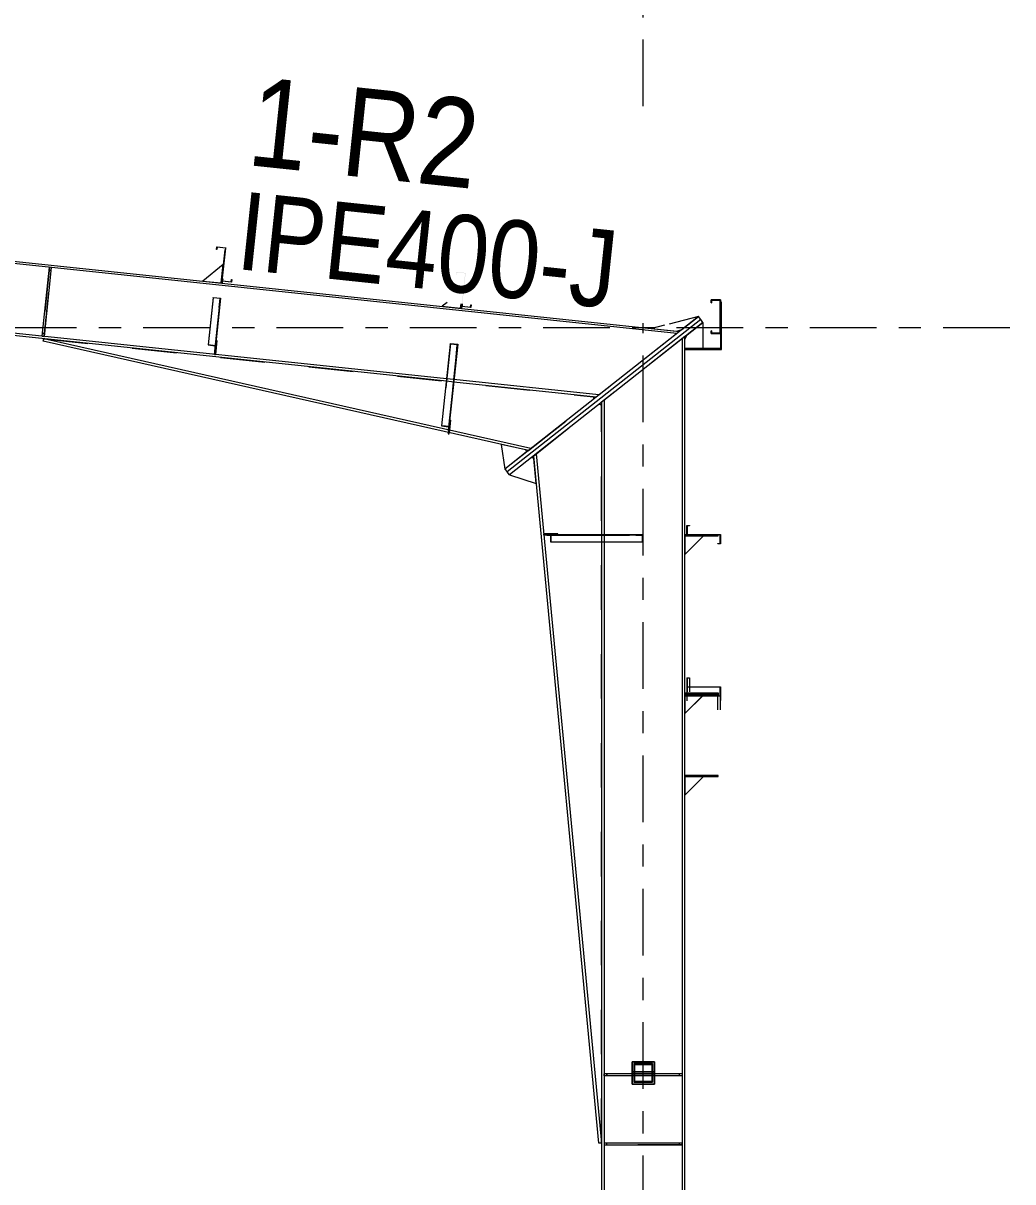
# Model space of a CAD drawing. Header units: millimetres. Extents: x -49 to 773, y -77 to 497.
# Drawn here: x 525.8 to 570.4, y 393.2 to 445.3 of the extents above; entities that cross this region are included whole.
import ezdxf

# ---------------------------------------------------------------- set-up
doc = ezdxf.new("R2010")
doc.units = ezdxf.units.MM
for name, pattern in [('XKITLINE00', [0]), ('XKITLINE02', [4, 2, -2]), ('XKITLINE03', [6, 3, -1, 1, -1])]:
    doc.linetypes.add(name, pattern=pattern)
for name, color, linetype, lineweight in [('Part', 2, 'Continuous', 0), ('PartMark', 7, 'Continuous', 0), ('S-grid', 1, 'Continuous', 0)]:
    doc.layers.add(name, color=color, linetype=linetype, lineweight=lineweight)
doc.styles.add('ARIAL', font='ARIAL.TTF')

# ---------------------------------------------------------------- blocks, each defined once
blk = doc.blocks.new('*A296')
at = {"layer": 'Part'}
blk.add_hatch(color=3, dxfattribs=at).paths.add_polyline_path([(545.049, 430.865), (545.052, 430.893), (545.384, 430.858), (545.325, 430.299), (545.308, 430.301), (545.364, 430.832)], flags=17)
blk = doc.blocks.new('*A297')
at = {"layer": 'Part'}
blk.add_hatch(color=3, dxfattribs=at).paths.add_polyline_path([(534.375, 432.949), (534.378, 432.97), (534.709, 432.935), (534.665, 432.515), (534.648, 432.516), (534.69, 432.915)], flags=17)
blk = doc.blocks.new('*A298')
at = {"layer": 'Part'}
blk.add_hatch(color=3, dxfattribs=at).paths.add_polyline_path([(553.119, 422.265), (553.119, 422.282), (553.724, 422.282), (553.724, 421.948), (553.694, 421.948), (553.694, 422.265)], flags=17)
blk = doc.blocks.new('*A369')
at = {"layer": 'Part'}
h = blk.add_hatch(color=3, dxfattribs=at)
h.paths.add_polyline_path([(553.315, 397.657), (553.315, 398.49), (554.148, 398.49), (554.148, 397.657)], flags=17)
h.paths.add_polyline_path([(553.348, 398.457), (553.348, 397.69), (554.115, 397.69), (554.115, 398.457)])
blk = doc.blocks.new('*A370')
at = {"layer": 'Part'}
blk.add_hatch(color=3, dxfattribs=at).paths.add_polyline_path([(556.79, 432.732), (556.79, 432.857), (557.207, 432.857), (557.207, 431.341), (556.79, 431.341), (556.79, 431.466), (556.805, 431.466), (556.805, 431.356), (557.192, 431.356), (557.192, 432.842), (556.805, 432.842), (556.805, 432.732)], flags=17)
blk = doc.blocks.new('*A412')
at = {"layer": 'Part'}
blk.add_hatch(color=3, dxfattribs=at).paths.add_polyline_path([(555.705, 415.831), (555.705, 415.442), (557.207, 415.442), (557.207, 415.023), (557.082, 415.023), (557.082, 415.038), (557.192, 415.038), (557.192, 415.427), (555.69, 415.427), (555.69, 415.846), (555.815, 415.846), (555.815, 415.831)], flags=17)
blk = doc.blocks.new('*A413')
at = {"layer": 'Part'}
blk.add_hatch(color=3, dxfattribs=at).paths.add_polyline_path([(555.705, 415.831), (555.705, 415.442), (557.207, 415.442), (557.207, 415.023), (557.082, 415.023), (557.082, 415.038), (557.192, 415.038), (557.192, 415.427), (555.69, 415.427), (555.69, 415.846), (555.815, 415.846), (555.815, 415.831)], flags=17)
blk = doc.blocks.new('*A414')
at = {"layer": 'Part'}
blk.add_hatch(color=3, dxfattribs=at).paths.add_polyline_path([(545.964, 432.533), (545.976, 432.642), (545.991, 432.641), (545.977, 432.517), (545.563, 432.56), (545.721, 434.054), (545.336, 434.094), (545.324, 433.985), (545.31, 433.986), (545.323, 434.111), (545.737, 434.067), (545.58, 432.574)], flags=17)
blk = doc.blocks.new('*A415')
at = {"layer": 'Part'}
blk.add_hatch(color=3, dxfattribs=at).paths.add_polyline_path([(545.964, 432.533), (545.976, 432.642), (545.991, 432.641), (545.977, 432.517), (545.563, 432.56), (545.721, 434.054), (545.336, 434.094), (545.324, 433.985), (545.31, 433.986), (545.323, 434.111), (545.737, 434.067), (545.58, 432.574)], flags=17)
blk = doc.blocks.new('*A416')
at = {"layer": 'Part'}
blk.add_hatch(color=3, dxfattribs=at).paths.add_polyline_path([(535.191, 433.669), (535.202, 433.779), (535.217, 433.777), (535.204, 433.653), (534.789, 433.697), (534.947, 435.19), (534.562, 435.231), (534.551, 435.121), (534.536, 435.123), (534.549, 435.247), (534.963, 435.203), (534.806, 433.71)], flags=17)
blk = doc.blocks.new('*A417')
at = {"layer": 'Part'}
blk.add_hatch(color=3, dxfattribs=at).paths.add_polyline_path([(535.191, 433.669), (535.202, 433.779), (535.217, 433.777), (535.204, 433.653), (534.789, 433.697), (534.947, 435.19), (534.562, 435.231), (534.551, 435.121), (534.536, 435.123), (534.549, 435.247), (534.963, 435.203), (534.806, 433.71)], flags=17)
blk = doc.blocks.new('*A432')
at = {"layer": 'Part'}
blk.add_hatch(color=3, dxfattribs=at).paths.add_polyline_path([(555.705, 422.683), (555.705, 422.297), (557.207, 422.297), (557.207, 421.88), (557.082, 421.88), (557.082, 421.895), (557.192, 421.895), (557.192, 422.282), (555.69, 422.282), (555.69, 422.698), (555.815, 422.698), (555.815, 422.683)], flags=17)
blk = doc.blocks.new('*A433')
at = {"layer": 'Part'}
blk.add_hatch(color=3, dxfattribs=at).paths.add_polyline_path([(555.705, 422.683), (555.705, 422.297), (557.207, 422.297), (557.207, 421.88), (557.082, 421.88), (557.082, 421.895), (557.192, 421.895), (557.192, 422.282), (555.69, 422.282), (555.69, 422.698), (555.815, 422.698), (555.815, 422.683)], flags=17)
blk = doc.blocks.new('*A1453')
at = {"layer": 'S-grid', "color": 1, "linetype": 'XKITLINE03', "lineweight": 0}
blk.add_line((-8.768, 431.615), (570.364, 431.615), dxfattribs=at)
blk = doc.blocks.new('*A1467')
at = {"layer": 'Part', "color": 7, "linetype": 'XKITLINE02', "lineweight": 0}
for p, q in [((556.79, 432.857), (556.79, 432.732)), ((557.207, 432.857), (556.79, 432.857)), ((556.805, 432.732), (556.805, 432.842)), ((556.805, 432.842), (557.192, 432.842)), ((557.192, 432.842), (557.192, 431.356)), ((557.207, 431.341), (557.207, 432.857)), ((556.79, 432.732), (556.805, 432.732)), ((556.805, 431.466), (556.79, 431.466)), ((556.79, 431.466), (556.79, 431.341)), ((556.79, 431.341), (557.207, 431.341)), ((556.805, 431.356), (556.805, 431.466)), ((557.192, 431.356), (556.805, 431.356))]:
    blk.add_line(p, q, dxfattribs=at)
blk = doc.blocks.new('*A1468')
at = {"layer": 'Part', "color": 2, "linetype": 'XKITLINE00', "lineweight": 0}
for p, q in [((526.733, 431.003), (526.757, 431.108)), ((548.565, 426.078), (526.733, 431.003)), ((548.674, 426.164), (526.757, 431.108)), ((551.523, 428.41), (551.496, 428.499))]:
    blk.add_line(p, q, dxfattribs=at)
at = {"layer": 'Part', "color": 7, "linetype": 'XKITLINE02', "lineweight": 0}
for p, q in [((526.757, 431.108), (551.496, 428.499)), ((548.565, 426.078), (551.523, 428.41)), ((548.674, 426.164), (551.521, 428.411)), ((551.496, 428.499), (551.521, 428.411)), ((551.521, 428.411), (551.523, 428.41))]:
    blk.add_line(p, q, dxfattribs=at)
blk = doc.blocks.new('*A1471')
at = {"layer": 'Part', "color": 2, "linetype": 'XKITLINE00', "lineweight": 0}
for p, q in [((526.686, 431.225), (527.013, 434.324)), ((527.096, 434.315), (526.769, 431.216))]:
    blk.add_line(p, q, dxfattribs=at)
at = {"layer": 'Part', "color": 7, "linetype": 'XKITLINE02', "lineweight": 0}
for p, q in [((527.096, 434.315), (527.013, 434.324)), ((527, 434.2), (527.082, 434.191)), ((526.769, 431.216), (526.686, 431.225)), ((526.782, 431.34), (526.699, 431.349))]:
    blk.add_line(p, q, dxfattribs=at)
blk = doc.blocks.new('*A1472')
at = {"layer": 'Part', "color": 7, "linetype": 'XKITLINE02', "lineweight": 0}
for p, q in [((527.013, 434.324), (526.686, 431.225)), ((526.769, 431.216), (527.096, 434.315)), ((527.096, 434.315), (527.013, 434.324)), ((527, 434.2), (527.082, 434.191)), ((526.686, 431.225), (526.769, 431.216)), ((526.699, 431.349), (526.782, 431.34))]:
    blk.add_line(p, q, dxfattribs=at)
blk = doc.blocks.new('*A1473')
at = {"layer": 'Part', "color": 7, "linetype": 'XKITLINE02', "lineweight": 0}
for p, q in [((545.024, 427.45), (544.958, 426.828)), ((545, 426.824), (545.065, 427.445)), ((545.065, 427.445), (545.024, 427.45)), ((544.958, 426.828), (545, 426.824)), ((544.972, 426.953), (545.013, 426.948))]:
    blk.add_line(p, q, dxfattribs=at)
blk = doc.blocks.new('*A1474')
at = {"layer": 'Part', "color": 2, "linetype": 'XKITLINE00', "lineweight": 0}
for p, q in [((545.003, 427.25), (544.976, 426.998)), ((545.065, 427.445), (545.017, 426.989)), ((545.024, 427.45), (545.065, 427.445)), ((544.965, 426.89), (544.958, 426.828)), ((545, 426.824), (544.958, 426.828)), ((545, 426.824), (545.006, 426.881))]:
    blk.add_line(p, q, dxfattribs=at)
at = {"layer": 'Part', "color": 7, "linetype": 'XKITLINE02', "lineweight": 0}
for p, q in [((545.003, 427.25), (545.024, 427.45)), ((544.976, 426.998), (544.965, 426.89)), ((544.972, 426.953), (545.013, 426.948)), ((545.017, 426.989), (545.006, 426.881))]:
    blk.add_line(p, q, dxfattribs=at)
blk = doc.blocks.new('*A1475')
at = {"layer": 'Part', "color": 7, "linetype": 'XKITLINE02', "lineweight": 0}
for p, q in [((534.508, 431.028), (534.442, 430.407)), ((534.484, 430.402), (534.549, 431.024)), ((534.549, 431.024), (534.508, 431.028)), ((534.442, 430.407), (534.484, 430.402)), ((534.456, 430.531), (534.497, 430.527))]:
    blk.add_line(p, q, dxfattribs=at)
blk = doc.blocks.new('*A1476')
at = {"layer": 'Part', "color": 2, "linetype": 'XKITLINE00', "lineweight": 0}
for p, q in [((534.442, 430.407), (534.481, 430.768)), ((534.549, 431.024), (534.484, 430.402)), ((534.508, 431.028), (534.549, 431.024))]:
    blk.add_line(p, q, dxfattribs=at)
at = {"layer": 'Part', "color": 7, "linetype": 'XKITLINE02', "lineweight": 0}
for p, q in [((534.481, 430.768), (534.508, 431.028)), ((534.484, 430.402), (534.442, 430.407)), ((534.456, 430.531), (534.497, 430.527))]:
    blk.add_line(p, q, dxfattribs=at)
blk = doc.blocks.new('*A1477')
at = {"layer": 'Part', "color": 2, "linetype": 'XKITLINE00', "lineweight": 0}
blk.add_line((544.904, 432.747), (544.684, 432.569), dxfattribs=at)
at = {"layer": 'Part', "color": 7, "linetype": 'XKITLINE02', "lineweight": 0}
for p, q in [((544.684, 432.569), (545.513, 432.482)), ((545.513, 432.482), (545.534, 432.681))]:
    blk.add_line(p, q, dxfattribs=at)
blk = doc.blocks.new('*A1478')
at = {"layer": 'Part', "color": 2, "linetype": 'XKITLINE00', "lineweight": 0}
for p, q in [((545.534, 432.681), (545.513, 432.482)), ((545.563, 432.56), (545.554, 432.477))]:
    blk.add_line(p, q, dxfattribs=at)
at = {"layer": 'Part', "color": 7, "linetype": 'XKITLINE02', "lineweight": 0}
for p, q in [((545.554, 432.477), (545.513, 432.482)), ((545.563, 432.56), (545.575, 432.676))]:
    blk.add_line(p, q, dxfattribs=at)
blk = doc.blocks.new('*A1479')
at = {"layer": 'Part', "color": 2, "linetype": 'XKITLINE00', "lineweight": 0}
for p, q in [((545.049, 430.865), (544.661, 427.183)), ((545.384, 430.858), (545.003, 427.25)), ((545.049, 430.865), (545.052, 430.893)), ((545.364, 430.832), (545.049, 430.865)), ((545.052, 430.893), (545.384, 430.858)), ((545.308, 430.301), (545.364, 430.832)), ((545.308, 430.301), (544.96, 427.002)), ((545.308, 430.301), (545.325, 430.299)), ((544.661, 427.183), (544.976, 427.149))]:
    blk.add_line(p, q, dxfattribs=at)
at = {"layer": 'Part', "color": 7, "linetype": 'XKITLINE02', "lineweight": 0}
for p, q in [((544.993, 427.158), (544.662, 427.193)), ((545.003, 427.25), (544.972, 426.961)), ((544.96, 427.002), (544.956, 426.963)), ((544.956, 426.963), (544.972, 426.961))]:
    blk.add_line(p, q, dxfattribs=at)
blk = doc.blocks.new('*A1480')
at = {"layer": 'Part', "color": 2, "linetype": 'XKITLINE00', "lineweight": 0}
blk.add_line((534.827, 434.447), (533.911, 433.706), dxfattribs=at)
at = {"layer": 'Part', "color": 7, "linetype": 'XKITLINE02', "lineweight": 0}
for p, q in [((534.739, 433.618), (534.827, 434.447)), ((533.911, 433.706), (534.739, 433.618))]:
    blk.add_line(p, q, dxfattribs=at)
blk = doc.blocks.new('*A1481')
at = {"layer": 'Part', "color": 2, "linetype": 'XKITLINE00', "lineweight": 0}
for p, q in [((534.897, 435.11), (534.739, 433.618)), ((534.938, 435.106), (534.897, 435.11)), ((534.789, 433.697), (534.781, 433.614))]:
    blk.add_line(p, q, dxfattribs=at)
at = {"layer": 'Part', "color": 7, "linetype": 'XKITLINE02', "lineweight": 0}
for p, q in [((534.789, 433.697), (534.938, 435.106)), ((534.781, 433.614), (534.739, 433.618))]:
    blk.add_line(p, q, dxfattribs=at)
blk = doc.blocks.new('*A1482')
at = {"layer": 'Part', "color": 2, "linetype": 'XKITLINE00', "lineweight": 0}
for p, q in [((534.375, 432.949), (534.152, 430.83)), ((534.375, 432.949), (534.378, 432.97)), ((534.69, 432.915), (534.375, 432.949)), ((534.378, 432.97), (534.709, 432.935)), ((534.709, 432.935), (534.481, 430.768)), ((534.648, 432.516), (534.69, 432.915)), ((534.648, 432.516), (534.441, 430.548)), ((534.648, 432.516), (534.665, 432.515)), ((534.152, 430.83), (534.467, 430.797)), ((534.441, 430.548), (534.457, 430.546))]:
    blk.add_line(p, q, dxfattribs=at)
at = {"layer": 'Part', "color": 7, "linetype": 'XKITLINE02', "lineweight": 0}
for p, q in [((534.153, 430.843), (534.485, 430.808)), ((534.457, 430.546), (534.481, 430.768))]:
    blk.add_line(p, q, dxfattribs=at)
blk = doc.blocks.new('*A1483')
at = {"layer": 'Part', "color": 7, "linetype": 'XKITLINE02', "lineweight": 0}
for p, q in [((545.052, 430.893), (544.661, 427.183)), ((545.364, 430.832), (544.956, 426.963)), ((544.972, 426.961), (545.384, 430.858)), ((544.661, 427.183), (544.976, 427.149)), ((544.662, 427.193), (544.993, 427.158)), ((544.956, 426.963), (544.972, 426.961))]:
    blk.add_line(p, q, dxfattribs=at)
blk = doc.blocks.new('*A1484')
at = {"layer": 'Part', "color": 7, "linetype": 'XKITLINE02', "lineweight": 0}
for p, q in [((534.378, 432.97), (534.152, 430.83)), ((534.69, 432.915), (534.441, 430.548)), ((534.457, 430.546), (534.709, 432.935)), ((534.152, 430.83), (534.467, 430.797)), ((534.153, 430.843), (534.485, 430.808)), ((534.441, 430.548), (534.457, 430.546))]:
    blk.add_line(p, q, dxfattribs=at)
blk = doc.blocks.new('*A1485')
at = {"layer": 'Part', "color": 2, "linetype": 'XKITLINE00', "lineweight": 0}
for p, q in [((557.249, 430.674), (555.607, 430.674)), ((557.249, 430.632), (557.249, 430.674)), ((555.607, 430.632), (557.249, 430.632))]:
    blk.add_line(p, q, dxfattribs=at)
at = {"layer": 'Part', "color": 7, "linetype": 'XKITLINE02', "lineweight": 0}
blk.add_line((555.607, 430.674), (555.607, 430.632), dxfattribs=at)
blk = doc.blocks.new('*A1486')
at = {"layer": 'Part', "color": 2, "linetype": 'XKITLINE00', "lineweight": 0}
for p, q in [((557.249, 432.757), (557.207, 432.757)), ((557.249, 430.674), (557.249, 432.757)), ((557.207, 431.341), (557.207, 430.674)), ((557.207, 430.674), (557.249, 430.674))]:
    blk.add_line(p, q, dxfattribs=at)
at = {"layer": 'Part', "color": 7, "linetype": 'XKITLINE02', "lineweight": 0}
blk.add_line((557.207, 432.757), (557.207, 431.341), dxfattribs=at)
blk = doc.blocks.new('*A1487')
at = {"layer": 'Part', "color": 7, "linetype": 'XKITLINE02', "lineweight": 0}
for p, q in [((555.705, 431.282), (556.42, 431.846)), ((555.607, 430.674), (555.607, 431.08)), ((556.42, 430.674), (555.607, 430.674))]:
    blk.add_line(p, q, dxfattribs=at)
at = {"layer": 'Part', "color": 2, "linetype": 'XKITLINE00', "lineweight": 0}
for p, q in [((556.42, 431.846), (556.42, 430.674)), ((555.607, 431.08), (555.705, 431.282))]:
    blk.add_line(p, q, dxfattribs=at)
blk = doc.blocks.new('*A1488')
at = {"layer": 'Part', "color": 7, "linetype": 'XKITLINE02', "lineweight": 0}
for p, q in [((549.392, 422.282), (549.392, 422.265)), ((549.576, 422.282), (549.392, 422.282)), ((549.392, 422.282), (553.724, 422.282)), ((549.392, 422.265), (549.567, 422.265)), ((549.392, 422.265), (553.694, 422.265)), ((549.567, 422.265), (549.567, 421.948)), ((549.567, 421.948), (549.576, 421.948)), ((553.724, 421.948), (549.567, 421.948)), ((549.576, 421.948), (549.576, 422.282))]:
    blk.add_line(p, q, dxfattribs=at)
blk = doc.blocks.new('*A1489')
at = {"layer": 'Part', "color": 2, "linetype": 'XKITLINE00', "lineweight": 0}
for p, q in [((549.392, 422.282), (549.392, 422.265)), ((549.392, 422.265), (553.119, 422.265)), ((549.567, 421.948), (549.567, 422.265)), ((553.694, 421.948), (549.567, 421.948)), ((553.724, 422.282), (549.696, 422.282)), ((553.119, 422.265), (553.119, 422.282)), ((553.694, 422.265), (553.119, 422.265)), ((553.694, 421.948), (553.694, 422.265)), ((553.724, 421.948), (553.694, 421.948)), ((553.724, 421.948), (553.724, 422.282))]:
    blk.add_line(p, q, dxfattribs=at)
at = {"layer": 'Part', "color": 7, "linetype": 'XKITLINE02', "lineweight": 0}
for p, q in [((549.696, 422.282), (549.392, 422.282)), ((549.576, 421.948), (549.567, 421.948)), ((549.576, 422.282), (549.576, 421.948))]:
    blk.add_line(p, q, dxfattribs=at)
blk = doc.blocks.new('*A1490')
at = {"layer": 'Part', "color": 2, "linetype": 'XKITLINE00', "lineweight": 0}
blk.add_line((555.607, 421.407), (556.44, 422.24), dxfattribs=at)
at = {"layer": 'Part', "color": 7, "linetype": 'XKITLINE02', "lineweight": 0}
for p, q in [((555.607, 422.24), (555.607, 421.407)), ((556.44, 422.24), (555.607, 422.24))]:
    blk.add_line(p, q, dxfattribs=at)
blk = doc.blocks.new('*A1491')
at = {"layer": 'Part', "color": 2, "linetype": 'XKITLINE00', "lineweight": 0}
for p, q in [((555.69, 422.282), (555.607, 422.282)), ((555.607, 422.24), (557.107, 422.24)), ((557.107, 422.24), (557.107, 422.282))]:
    blk.add_line(p, q, dxfattribs=at)
at = {"layer": 'Part', "color": 7, "linetype": 'XKITLINE02', "lineweight": 0}
for p, q in [((555.607, 422.282), (555.607, 422.24)), ((557.107, 422.282), (555.69, 422.282))]:
    blk.add_line(p, q, dxfattribs=at)
blk = doc.blocks.new('*A1492')
at = {"layer": 'Part', "color": 7, "linetype": 'XKITLINE02', "lineweight": 0}
for p, q in [((549.883, 422.323), (549.258, 422.323)), ((549.258, 422.323), (549.258, 422.282)), ((549.383, 422.282), (549.383, 422.323)), ((549.883, 422.282), (549.883, 422.323)), ((549.258, 422.282), (549.883, 422.282))]:
    blk.add_line(p, q, dxfattribs=at)
blk = doc.blocks.new('*A1493')
at = {"layer": 'Part', "color": 2, "linetype": 'XKITLINE00', "lineweight": 0}
for p, q in [((549.258, 422.282), (549.258, 422.323)), ((549.883, 422.323), (549.258, 422.323)), ((549.883, 422.282), (549.883, 422.323)), ((549.696, 422.282), (549.258, 422.282))]:
    blk.add_line(p, q, dxfattribs=at)
at = {"layer": 'Part', "color": 7, "linetype": 'XKITLINE02', "lineweight": 0}
for p, q in [((549.383, 422.282), (549.383, 422.323)), ((549.883, 422.282), (549.696, 422.282))]:
    blk.add_line(p, q, dxfattribs=at)
blk = doc.blocks.new('*A1494')
at = {"layer": 'Part', "color": 2, "linetype": 'XKITLINE00', "lineweight": 0}
for p, q in [((556.214, 432.108), (547.51, 425.246)), ((556.317, 431.977), (547.613, 425.115)), ((556.317, 431.977), (556.214, 432.108)), ((547.51, 425.246), (547.613, 425.115))]:
    blk.add_line(p, q, dxfattribs=at)
blk = doc.blocks.new('*A1495')
at = {"layer": 'Part', "color": 2, "linetype": 'XKITLINE00', "lineweight": 0}
for p, q in [((556.317, 431.977), (547.613, 425.115)), ((556.42, 431.846), (547.716, 424.984)), ((556.42, 431.846), (556.317, 431.977)), ((547.716, 424.984), (547.613, 425.115))]:
    blk.add_line(p, q, dxfattribs=at)
blk = doc.blocks.new('*A1496')
at = {"layer": 'Part', "color": 7, "linetype": 'XKITLINE02', "lineweight": 0}
for p, q in [((548.705, 425.764), (547.716, 424.984)), ((548.921, 424.597), (548.815, 425.717))]:
    blk.add_line(p, q, dxfattribs=at)
at = {"layer": 'Part', "color": 2, "linetype": 'XKITLINE00', "lineweight": 0}
for p, q in [((548.815, 425.717), (548.705, 425.764)), ((547.716, 424.984), (548.921, 424.597))]:
    blk.add_line(p, q, dxfattribs=at)
blk = doc.blocks.new('*A1497')
at = {"layer": 'Part', "color": 2, "linetype": 'XKITLINE00', "lineweight": 0}
for p, q in [((547.346, 426.353), (547.51, 425.246)), ((548.443, 426.105), (548.467, 426.001))]:
    blk.add_line(p, q, dxfattribs=at)
at = {"layer": 'Part', "color": 7, "linetype": 'XKITLINE02', "lineweight": 0}
for p, q in [((548.443, 426.105), (547.346, 426.353)), ((548.467, 426.001), (547.51, 425.246))]:
    blk.add_line(p, q, dxfattribs=at)
blk = doc.blocks.new('*A1498')
at = {"layer": 'Part', "color": 2, "linetype": 'XKITLINE00', "lineweight": 0}
for p, q in [((554.683, 431.716), (554.126, 431.573)), ((556.214, 432.108), (554.901, 431.772)), ((555.245, 431.455), (555.468, 431.52))]:
    blk.add_line(p, q, dxfattribs=at)
at = {"layer": 'Part', "color": 7, "linetype": 'XKITLINE02', "lineweight": 0}
for p, q in [((555.468, 431.52), (556.214, 432.108)), ((554.126, 431.573), (555.245, 431.455))]:
    blk.add_line(p, q, dxfattribs=at)
blk = doc.blocks.new('*A1732')
at = {"layer": 'S-grid', "color": 1, "linetype": 'XKITLINE03', "lineweight": 0}
for p, q in [((553.732, 441.57), (553.732, 479.948)), ((553.732, 331.353), (553.732, 431.816))]:
    blk.add_line(p, q, dxfattribs=at)
blk = doc.blocks.new('*A1739')
at = {"layer": 'Part', "color": 2, "linetype": 'XKITLINE00', "lineweight": 0}
for p, q in [((555.69, 422.282), (555.69, 422.698)), ((555.69, 422.698), (555.815, 422.698)), ((555.815, 422.683), (555.705, 422.683)), ((555.705, 422.683), (555.705, 422.297)), ((555.815, 422.698), (555.815, 422.683)), ((557.192, 422.282), (555.69, 422.282)), ((555.705, 422.297), (557.207, 422.297)), ((557.082, 421.88), (557.082, 421.895)), ((557.082, 421.895), (557.192, 421.895)), ((557.207, 421.88), (557.082, 421.88)), ((557.192, 421.895), (557.192, 422.282)), ((557.207, 422.297), (557.207, 421.88))]:
    blk.add_line(p, q, dxfattribs=at)
blk = doc.blocks.new('*A1740')
at = {"layer": 'Part', "color": 2, "linetype": 'XKITLINE00', "lineweight": 0}
for p, q in [((555.248, 431.346), (456.268, 441.786)), ((456.28, 441.894), (555.369, 431.442)), ((544.873, 429.197), (459.016, 438.253)), ((544.885, 429.305), (459.027, 438.361)), ((551.619, 428.486), (545.205, 429.162)), ((551.741, 428.582), (545.216, 429.27))]:
    blk.add_line(p, q, dxfattribs=at)
at = {"layer": 'Part', "color": 7, "linetype": 'XKITLINE02', "lineweight": 0}
for p, q in [((555.369, 431.442), (551.619, 428.486)), ((545.205, 429.162), (544.873, 429.197)), ((545.216, 429.27), (544.885, 429.305))]:
    blk.add_line(p, q, dxfattribs=at)
blk = doc.blocks.new('*A1741')
at = {"layer": 'Part', "color": 7, "linetype": 'XKITLINE02', "lineweight": 0}
for p, q in [((555.607, 431.205), (551.857, 428.249)), ((551.857, 422.282), (551.857, 421.948)), ((551.973, 422.282), (551.973, 421.948)), ((551.973, 398.032), (551.973, 397.948)), ((555.49, 398.032), (555.49, 397.948))]:
    blk.add_line(p, q, dxfattribs=at)
at = {"layer": 'Part', "color": 2, "linetype": 'XKITLINE00', "lineweight": 0}
for p, q in [((555.607, 356.573), (555.607, 431.205)), ((555.49, 431.113), (555.49, 398.032)), ((551.857, 428.249), (551.857, 422.282)), ((551.973, 428.341), (551.973, 422.282)), ((551.857, 421.948), (551.857, 356.573)), ((551.973, 421.948), (551.973, 398.032)), ((551.973, 397.948), (551.973, 356.573)), ((555.49, 397.948), (555.49, 356.573))]:
    blk.add_line(p, q, dxfattribs=at)
blk = doc.blocks.new('*A1742')
at = {"layer": 'Part', "color": 2, "linetype": 'XKITLINE00', "lineweight": 0}
for p, q in [((553.315, 398.49), (553.315, 397.657)), ((553.315, 398.49), (554.148, 398.49)), ((553.348, 397.69), (553.348, 398.457)), ((553.348, 398.457), (554.115, 398.457)), ((554.115, 398.457), (554.115, 397.69)), ((554.148, 398.49), (554.148, 397.657)), ((554.148, 397.657), (553.315, 397.657)), ((554.115, 397.69), (553.348, 397.69))]:
    blk.add_line(p, q, dxfattribs=at)
blk = doc.blocks.new('*A1743')
at = {"layer": 'Part', "color": 7, "linetype": 'XKITLINE02', "lineweight": 0}
for p, q in [((548.803, 425.841), (551.76, 428.172)), ((551.76, 428.172), (551.857, 428.126)), ((551.857, 394.915), (551.857, 428.126)), ((551.857, 394.915), (551.857, 428.126)), ((551.857, 428.126), (551.857, 428.126))]:
    blk.add_line(p, q, dxfattribs=at)
at = {"layer": 'Part', "color": 2, "linetype": 'XKITLINE00', "lineweight": 0}
for p, q in [((551.857, 428.126), (551.76, 428.172)), ((551.741, 394.904), (548.803, 425.841)), ((548.912, 425.927), (551.857, 394.915)), ((551.857, 394.915), (551.741, 394.904))]:
    blk.add_line(p, q, dxfattribs=at)
blk = doc.blocks.new('*A1744')
at = {"layer": 'Part', "color": 7, "linetype": 'XKITLINE02', "lineweight": 0}
for p, q in [((554.148, 398.49), (553.315, 398.49)), ((553.315, 398.49), (553.315, 397.657)), ((553.348, 397.69), (553.348, 398.457)), ((553.348, 398.457), (554.115, 398.457)), ((554.115, 398.457), (554.115, 397.69)), ((554.148, 397.657), (554.148, 398.49)), ((553.315, 397.657), (554.148, 397.657)), ((554.115, 397.69), (553.348, 397.69))]:
    blk.add_line(p, q, dxfattribs=at)
blk = doc.blocks.new('*A1746')
at = {"layer": 'Part', "color": 7, "linetype": 'XKITLINE02', "lineweight": 0}
for p, q in [((555.49, 394.915), (551.973, 394.915)), ((551.973, 394.915), (551.973, 394.832)), ((555.49, 394.832), (551.973, 394.832)), ((552.098, 394.832), (552.098, 394.915)), ((555.365, 394.832), (555.365, 394.915)), ((555.49, 394.832), (555.49, 394.915))]:
    blk.add_line(p, q, dxfattribs=at)
blk = doc.blocks.new('*A1747')
at = {"layer": 'Part', "color": 2, "linetype": 'XKITLINE00', "lineweight": 0}
for p, q in [((555.49, 394.915), (551.973, 394.915)), ((551.973, 394.832), (555.49, 394.832))]:
    blk.add_line(p, q, dxfattribs=at)
at = {"layer": 'Part', "color": 7, "linetype": 'XKITLINE02', "lineweight": 0}
for p, q in [((551.973, 394.915), (551.973, 394.832)), ((552.098, 394.832), (552.098, 394.915)), ((555.365, 394.832), (555.365, 394.915)), ((555.49, 394.915), (555.49, 394.832))]:
    blk.add_line(p, q, dxfattribs=at)
blk = doc.blocks.new('*A1748')
at = {"layer": 'Part', "color": 2, "linetype": 'XKITLINE00', "lineweight": 0}
for p, q in [((553.232, 398.032), (551.973, 398.032)), ((551.973, 397.948), (551.973, 398.032)), ((553.232, 397.948), (551.973, 397.948)), ((555.49, 398.032), (554.232, 398.032)), ((555.49, 397.948), (554.232, 397.948)), ((555.49, 398.032), (555.49, 397.948))]:
    blk.add_line(p, q, dxfattribs=at)
at = {"layer": 'Part', "color": 7, "linetype": 'XKITLINE02', "lineweight": 0}
for p, q in [((552.098, 397.948), (552.098, 398.032)), ((554.232, 398.032), (553.232, 398.032)), ((554.232, 397.948), (553.232, 397.948)), ((555.365, 397.948), (555.365, 398.032))]:
    blk.add_line(p, q, dxfattribs=at)
blk = doc.blocks.new('*A1749')
at = {"layer": 'Part', "color": 7, "linetype": 'XKITLINE02', "lineweight": 0}
for p, q in [((553.232, 398.032), (553.232, 398.115)), ((553.232, 398.115), (554.232, 398.115)), ((554.232, 398.032), (553.232, 398.032)), ((554.232, 398.115), (554.232, 398.032))]:
    blk.add_line(p, q, dxfattribs=at)
blk = doc.blocks.new('*A1750')
at = {"layer": 'Part', "color": 2, "linetype": 'XKITLINE00', "lineweight": 0}
for p, q in [((554.232, 398.573), (553.232, 398.573)), ((553.232, 398.573), (553.232, 397.573)), ((554.232, 397.573), (554.232, 398.573)), ((553.232, 397.573), (554.232, 397.573))]:
    blk.add_line(p, q, dxfattribs=at)
blk = doc.blocks.new('*A1751')
at = {"layer": 'Part', "color": 7, "linetype": 'XKITLINE02', "lineweight": 0}
for p, q in [((555.49, 398.032), (551.973, 398.032)), ((551.973, 397.948), (551.973, 398.032)), ((555.49, 397.948), (551.973, 397.948)), ((552.098, 398.032), (552.098, 397.948)), ((555.365, 397.948), (555.365, 398.032)), ((555.49, 398.032), (555.49, 397.948))]:
    blk.add_line(p, q, dxfattribs=at)
blk = doc.blocks.new('*A1752')
at = {"layer": 'Part', "color": 7, "linetype": 'XKITLINE02', "lineweight": 0}
for p, q in [((553.232, 398.115), (553.232, 398.032)), ((554.232, 398.115), (553.232, 398.115)), ((553.232, 398.032), (554.232, 398.032)), ((554.232, 398.032), (554.232, 398.115))]:
    blk.add_line(p, q, dxfattribs=at)
blk = doc.blocks.new('*A1753')
at = {"layer": 'Part', "color": 7, "linetype": 'XKITLINE02', "lineweight": 0}
for p, q in [((553.232, 398.573), (554.232, 398.573)), ((553.232, 397.573), (553.232, 398.573)), ((554.232, 398.573), (554.232, 397.573)), ((554.232, 397.573), (553.232, 397.573))]:
    blk.add_line(p, q, dxfattribs=at)
blk = doc.blocks.new('*A1754')
at = {"layer": 'Part', "color": 2, "linetype": 'XKITLINE00', "lineweight": 0}
for p, q in [((555.607, 415.176), (557.107, 415.176)), ((555.607, 415.135), (557.107, 415.135)), ((557.107, 415.176), (557.107, 415.038)), ((557.082, 415.021), (556.385, 415.021))]:
    blk.add_line(p, q, dxfattribs=at)
at = {"layer": 'Part', "color": 7, "linetype": 'XKITLINE02', "lineweight": 0}
for p, q in [((555.607, 415.176), (555.607, 415.021)), ((557.107, 415.062), (555.607, 415.062)), ((557.107, 415.021), (557.107, 415.062)), ((556.385, 415.021), (555.607, 415.021)), ((557.107, 415.021), (557.082, 415.021)), ((557.107, 415.021), (557.107, 415.023))]:
    blk.add_line(p, q, dxfattribs=at)
blk = doc.blocks.new('*A1755')
at = {"layer": 'Part', "color": 2, "linetype": 'XKITLINE00', "lineweight": 0}
for p, q in [((555.607, 414.251), (556.44, 415.08)), ((556.44, 415.08), (555.607, 415.08)), ((556.44, 415.076), (555.607, 414.247)), ((556.44, 415.08), (556.44, 415.076))]:
    blk.add_line(p, q, dxfattribs=at)
at = {"layer": 'Part', "color": 7, "linetype": 'XKITLINE02', "lineweight": 0}
for p, q in [((555.607, 415.08), (555.607, 414.247)), ((555.607, 415.076), (556.44, 415.076))]:
    blk.add_line(p, q, dxfattribs=at)
blk = doc.blocks.new('*A1756')
at = {"layer": 'Part', "color": 2, "linetype": 'XKITLINE00', "lineweight": 0}
for p, q in [((557.107, 411.448), (555.607, 411.448)), ((555.607, 411.407), (557.107, 411.407)), ((557.107, 411.407), (557.107, 411.448))]:
    blk.add_line(p, q, dxfattribs=at)
at = {"layer": 'Part', "color": 7, "linetype": 'XKITLINE02', "lineweight": 0}
blk.add_line((555.607, 411.448), (555.607, 411.407), dxfattribs=at)
blk = doc.blocks.new('*A1757')
at = {"layer": 'Part', "color": 2, "linetype": 'XKITLINE00', "lineweight": 0}
blk.add_line((555.607, 410.573), (556.44, 411.407), dxfattribs=at)
at = {"layer": 'Part', "color": 7, "linetype": 'XKITLINE02', "lineweight": 0}
for p, q in [((555.607, 411.407), (555.607, 410.573)), ((556.44, 411.407), (555.607, 411.407))]:
    blk.add_line(p, q, dxfattribs=at)
blk = doc.blocks.new('*A1758')
at = {"layer": 'Part', "color": 2, "linetype": 'XKITLINE00', "lineweight": 0}
for p, q in [((556.79, 432.732), (556.79, 432.857)), ((556.79, 432.857), (557.207, 432.857)), ((557.192, 432.842), (556.805, 432.842)), ((556.805, 432.842), (556.805, 432.732)), ((557.192, 431.356), (557.192, 432.842)), ((557.207, 432.857), (557.207, 431.341)), ((556.805, 432.732), (556.79, 432.732)), ((556.79, 431.341), (556.79, 431.466)), ((556.79, 431.466), (556.805, 431.466)), ((557.207, 431.341), (556.79, 431.341)), ((556.805, 431.466), (556.805, 431.356)), ((556.805, 431.356), (557.192, 431.356))]:
    blk.add_line(p, q, dxfattribs=at)
blk = doc.blocks.new('*A1929')
at = {"layer": 'Part', "color": 2, "linetype": 'XKITLINE00', "lineweight": 0}
for p, q in [((555.69, 415.846), (555.69, 415.176)), ((555.69, 415.846), (555.815, 415.846)), ((555.815, 415.831), (555.705, 415.831)), ((555.705, 415.831), (555.705, 415.442)), ((555.815, 415.846), (555.815, 415.442)), ((557.192, 415.427), (555.69, 415.427)), ((555.705, 415.442), (557.207, 415.442)), ((557.082, 414.408), (557.082, 415.038)), ((557.082, 415.038), (557.192, 415.038)), ((557.192, 415.038), (557.192, 415.427)), ((557.207, 415.442), (557.207, 415.023)), ((557.207, 415.023), (557.082, 415.023)), ((557.207, 414.408), (557.207, 415.023))]:
    blk.add_line(p, q, dxfattribs=at)
at = {"layer": 'Part', "color": 7, "linetype": 'XKITLINE02', "lineweight": 0}
for p, q in [((555.69, 415.176), (555.69, 414.812)), ((555.705, 415.442), (555.705, 415.216)), ((555.705, 414.827), (555.705, 415.442)), ((555.815, 415.442), (555.815, 415.216)), ((557.192, 415.038), (557.192, 414.423)), ((557.207, 415.023), (557.207, 414.827))]:
    blk.add_line(p, q, dxfattribs=at)
blk = doc.blocks.new('*A1930')
at = {"layer": 'Part', "color": 2, "linetype": 'XKITLINE00', "lineweight": 0}
for p, q in [((555.69, 415.846), (555.69, 415.176)), ((555.69, 415.846), (555.815, 415.846)), ((555.815, 415.831), (555.705, 415.831)), ((555.705, 415.831), (555.705, 415.442)), ((555.815, 415.846), (555.815, 415.442)), ((557.192, 415.427), (555.69, 415.427)), ((555.705, 415.442), (557.207, 415.442)), ((557.082, 414.408), (557.082, 415.038)), ((557.082, 415.038), (557.192, 415.038)), ((557.192, 415.038), (557.192, 415.427)), ((557.207, 415.442), (557.207, 415.023)), ((557.207, 415.023), (557.082, 415.023)), ((557.207, 414.408), (557.207, 415.023))]:
    blk.add_line(p, q, dxfattribs=at)
at = {"layer": 'Part', "color": 7, "linetype": 'XKITLINE02', "lineweight": 0}
for p, q in [((555.69, 415.176), (555.69, 414.812)), ((555.705, 415.442), (555.705, 415.216)), ((555.705, 414.827), (555.705, 415.442)), ((555.815, 415.442), (555.815, 415.216)), ((557.192, 415.038), (557.192, 414.423)), ((557.207, 415.023), (557.207, 414.827))]:
    blk.add_line(p, q, dxfattribs=at)
blk = doc.blocks.new('*A1931')
at = {"layer": 'Part', "color": 2, "linetype": 'XKITLINE00', "lineweight": 0}
for p, q in [((545.563, 432.56), (545.575, 432.676)), ((545.977, 432.517), (545.563, 432.56)), ((545.59, 432.675), (545.58, 432.574)), ((545.58, 432.574), (545.964, 432.533)), ((545.964, 432.533), (545.975, 432.634)), ((545.975, 432.634), (545.976, 432.642)), ((545.976, 432.642), (545.991, 432.641)), ((545.99, 432.633), (545.977, 432.517)), ((545.991, 432.641), (545.99, 432.633))]:
    blk.add_line(p, q, dxfattribs=at)
blk = doc.blocks.new('*A1932')
at = {"layer": 'Part', "color": 2, "linetype": 'XKITLINE00', "lineweight": 0}
for p, q in [((545.563, 432.56), (545.575, 432.676)), ((545.977, 432.517), (545.563, 432.56)), ((545.59, 432.675), (545.58, 432.574)), ((545.58, 432.574), (545.964, 432.533)), ((545.964, 432.533), (545.975, 432.634)), ((545.975, 432.634), (545.976, 432.642)), ((545.976, 432.642), (545.991, 432.641)), ((545.99, 432.633), (545.977, 432.517)), ((545.991, 432.641), (545.99, 432.633))]:
    blk.add_line(p, q, dxfattribs=at)
blk = doc.blocks.new('*A1933')
at = {"layer": 'Part', "color": 2, "linetype": 'XKITLINE00', "lineweight": 0}
for p, q in [((534.536, 435.123), (534.549, 435.247)), ((534.551, 435.121), (534.536, 435.123)), ((534.549, 435.247), (534.951, 435.205)), ((534.562, 435.231), (534.551, 435.121)), ((534.947, 435.19), (534.562, 435.231)), ((534.789, 433.697), (534.947, 435.19)), ((534.951, 435.205), (534.963, 435.203)), ((534.817, 433.811), (534.806, 433.71)), ((535.204, 433.653), (534.789, 433.697)), ((534.806, 433.71), (535.191, 433.669)), ((535.191, 433.669), (535.201, 433.771)), ((535.201, 433.771), (535.202, 433.779)), ((535.202, 433.779), (535.217, 433.777)), ((535.216, 433.769), (535.204, 433.653)), ((535.217, 433.777), (535.216, 433.769))]:
    blk.add_line(p, q, dxfattribs=at)
blk = doc.blocks.new('*A1934')
at = {"layer": 'Part', "color": 2, "linetype": 'XKITLINE00', "lineweight": 0}
for p, q in [((534.536, 435.123), (534.549, 435.247)), ((534.551, 435.121), (534.536, 435.123)), ((534.549, 435.247), (534.951, 435.205)), ((534.562, 435.231), (534.551, 435.121)), ((534.947, 435.19), (534.562, 435.231)), ((534.789, 433.697), (534.947, 435.19)), ((534.951, 435.205), (534.963, 435.203)), ((534.817, 433.811), (534.806, 433.71)), ((535.204, 433.653), (534.789, 433.697)), ((534.806, 433.71), (535.191, 433.669)), ((535.191, 433.669), (535.201, 433.771)), ((535.201, 433.771), (535.202, 433.779)), ((535.202, 433.779), (535.217, 433.777)), ((535.216, 433.769), (535.204, 433.653)), ((535.217, 433.777), (535.216, 433.769))]:
    blk.add_line(p, q, dxfattribs=at)
blk = doc.blocks.new('*A1949')
at = {"layer": 'Part', "color": 2, "linetype": 'XKITLINE00', "lineweight": 0}
for p, q in [((555.69, 422.282), (555.69, 422.698)), ((555.69, 422.698), (555.815, 422.698)), ((555.815, 422.683), (555.705, 422.683)), ((555.705, 422.683), (555.705, 422.297)), ((555.815, 422.698), (555.815, 422.683)), ((557.192, 422.282), (555.69, 422.282)), ((555.705, 422.297), (557.207, 422.297)), ((557.082, 421.88), (557.082, 421.895)), ((557.082, 421.895), (557.192, 421.895)), ((557.207, 421.88), (557.082, 421.88)), ((557.192, 421.895), (557.192, 422.282)), ((557.207, 422.297), (557.207, 421.88))]:
    blk.add_line(p, q, dxfattribs=at)
blk = doc.blocks.new('*A2005')
at = {"layer": 'PartMark', "color": 3, "style": 'ARIAL', "width": 0.85}
blk.add_text('1-R2', height=4, rotation=-6.0218, dxfattribs=at).set_placement((535.847, 438.931))
at = {"layer": 'PartMark', "color": 7, "style": 'ARIAL', "width": 0.85}
blk.add_text('IPE400-J', height=3.5, rotation=-6.0218, dxfattribs=at).set_placement((535.354, 434.257))

msp = doc.modelspace()

# ---------------------------------------------------------------- block references
at = {"lineweight": 0}
for name in ['*A1732', '*A2005', '*A1740', '*A416', '*A417', '*A1933', '*A1934', '*A1481', '*A1471', '*A1472', '*A1480', '*A414', '*A415', '*A1453', '*A1482', '*A1484', '*A297', '*A370', '*A1467', '*A1758', '*A1486', '*A1477', '*A1478', '*A1931', '*A1932', '*A1494', '*A1495', '*A1498', '*A1487', '*A1741', '*A1468', '*A1475', '*A1476', '*A1479', '*A1483', '*A296', '*A1485', '*A1743', '*A1473', '*A1474', '*A1497', '*A1496', '*A1492', '*A1493', '*A432', '*A433', '*A1739', '*A1949', '*A1488', '*A1489', '*A298', '*A1491', '*A1490', '*A412', '*A413', '*A1929', '*A1930', '*A1754', '*A1755', '*A1756', '*A1757', '*A1750', '*A1753', '*A369', '*A1742', '*A1744', '*A1748', '*A1751', '*A1749', '*A1752', '*A1746', '*A1747']:
    msp.add_blockref(name, (0, 0), dxfattribs=at)

doc.saveas('drawing.dxf')
